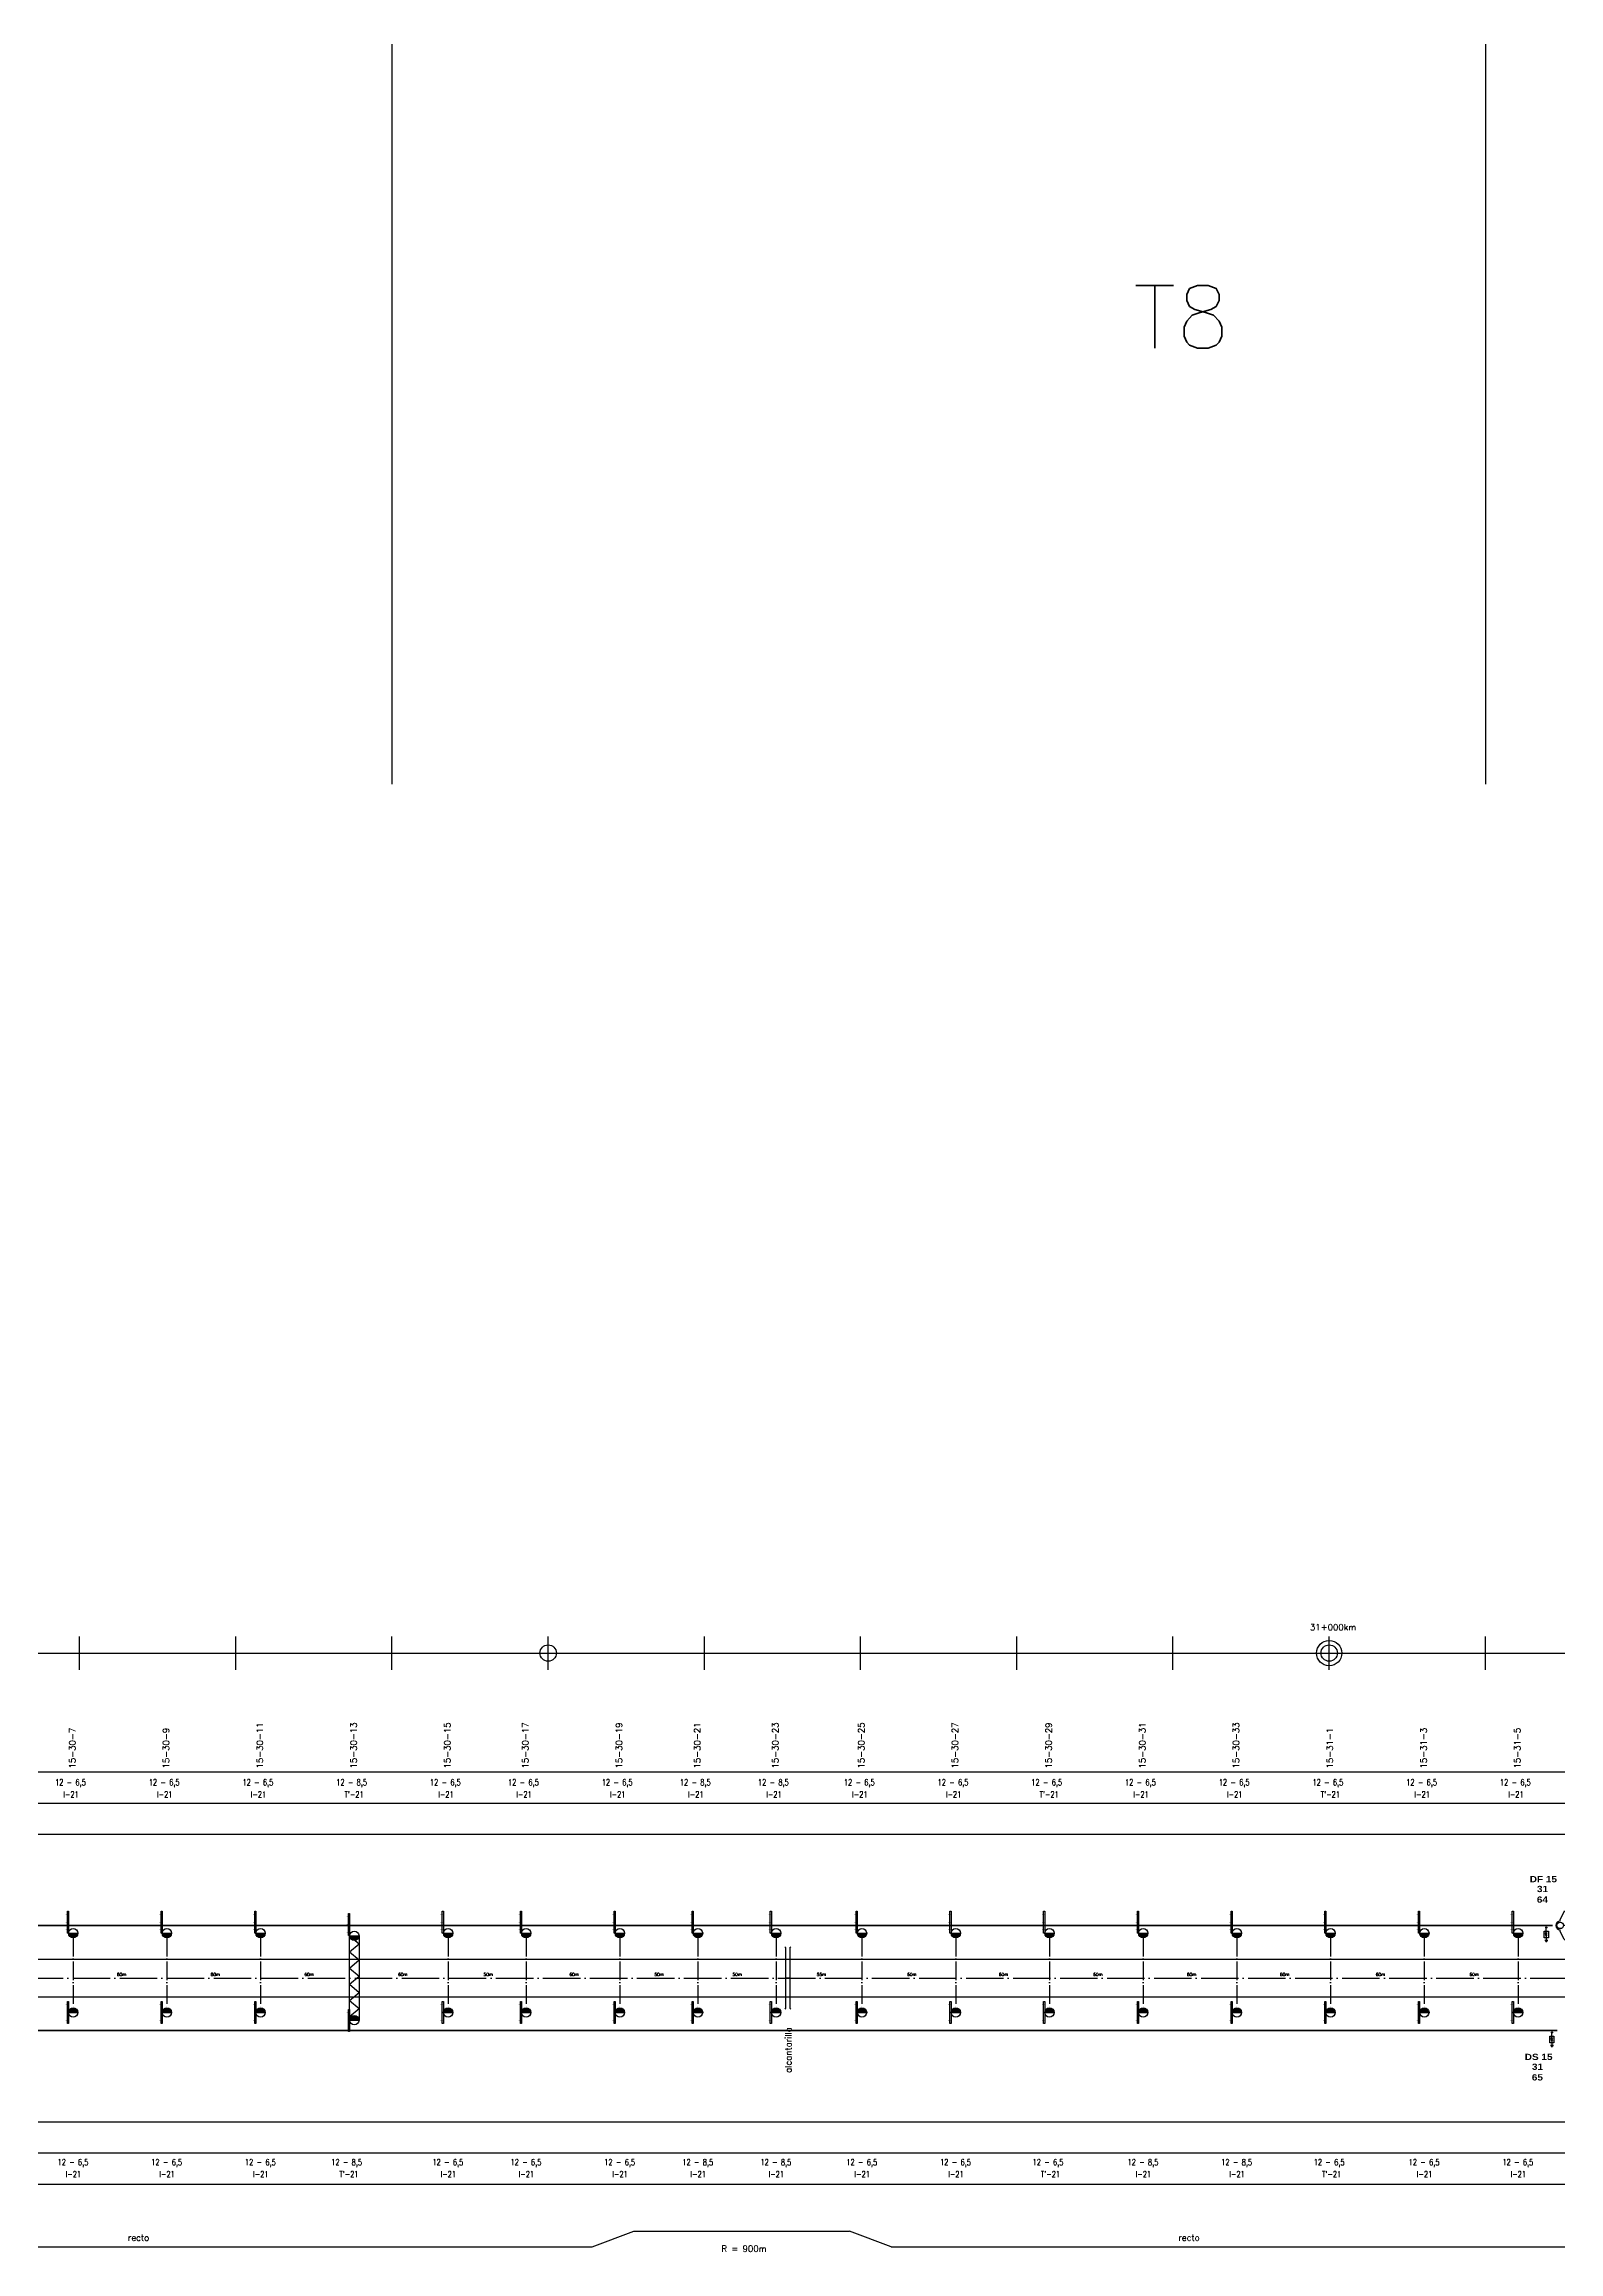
# Model space of a CAD drawing. Header units: millimetres. Extents: x 63 to 27368, y 135 to 1565.
# Drawn here: x 4746 to 5715, y 152 to 1565 of the extents above; entities that cross this region are included whole.
import ezdxf

# ---------------------------------------------------------------- set-up
doc = ezdxf.new("R2010")
doc.units = ezdxf.units.MM
doc.linetypes.add('ACAD_ISO04W100', pattern=[30, 24, -3, 0, -3])
for name, color, linetype in [('CARTELES', 7, 'Continuous'), ('catenaria via ascendente', 7, 'Continuous'), ('Cruceta Fe', 42, 'Continuous'), ('Descargadores', 30, 'Continuous'), ('Eje de entrevías', 254, 'Continuous'), ('LDF', 5, 'Continuous'), ('LDS', 1, 'Continuous'), ('longitud vano', 7, 'Continuous'), ('Nº de poste', 6, 'Continuous'), ('progresivas', 4, 'Continuous'), ('retención LDF-LDS', 6, 'Continuous'), ('TEXTOS', 3, 'Continuous')]:
    doc.layers.add(name, color=color, linetype=linetype)
doc.styles.add('STYLE1', font='romans.shx')
doc.styles.add('TEXTO_SELLO', font='')
doc.styles.get('TEXTO_SELLO').set_extended_font_data('Arial Black', bold=True)

# ---------------------------------------------------------------- blocks, each defined once
blk = doc.blocks.new('Retención LDF')
at = {"color": 5}
blk.add_circle((0, 0), 0.128, dxfattribs=at)
at = {"layer": 'retención LDF-LDS', "color": 5}
for p, q in [((-0.5, 9), (-3, 3.8)), ((-3, 2.8), (-3, 3.8)), ((1, 0), (-1, 0)), ((-0.5, 9), (0.5, 9)), ((0.5, 9), (3, 3.8)), ((3, 2.8), (3, 3.8)), ((-3, -3.8), (-3, -2.8)), ((-0.5, -9), (-3, -3.8)), ((-0.5, -9), (0.5, -9)), ((0.5, -9), (3, -3.8)), ((3, -3.8), (3, -2.8))]:
    blk.add_line(p, q, dxfattribs=at)
for centre in [(-3.1, 0), (3.1, 0)]:
    blk.add_circle(centre, 2.1, dxfattribs=at)
for centre, start, end in [((-3, 0), 90, 270), ((3, 0), 270, 90)]:
    blk.add_arc(centre, 2.79, start, end, dxfattribs=at)
blk = doc.blocks.new('Descargador')
at = {"color": 30}
for p, q in [((0, -3.8), (0, 0)), ((0, -4), (-0.5, -3.1)), ((0, -4.8), (-0.5, -3.9)), ((0, -5.6), (-0.5, -4.7)), ((0, -4), (0.5, -3.1)), ((0, -4.8), (0.5, -3.9)), ((0, -5.6), (0.5, -4.7))]:
    blk.add_line(p, q, dxfattribs=at)
at = {"layer": 'Descargadores', "color": 30}
for p, q in [((-1, -8.1), (1, -8.1)), ((-0.7, -8.5), (0.7, -8.5)), ((-0.4, -8.9), (0.4, -8.9)), ((0, -5.6), (0, -8.1))]:
    blk.add_line(p, q, dxfattribs=at)
blk.add_lwpolyline([(-1.3, -2.3), (1.3, -2.3), (1.3, -6.6), (-1.3, -6.6)], close=True, dxfattribs=at)
blk.add_circle((0, 0), 0.381, dxfattribs=at)
blk = doc.blocks.new('Cruceta Fe 1')
at = {"layer": 'Cruceta Fe', "const_width": 0.1}
for points in [[(-0.92, 2.45), (0, 2.45)], [(-0.92, -2.45), (0, -2.45)]]:
    blk.add_lwpolyline(points, dxfattribs=at)
at = {"layer": 'Cruceta Fe'}
blk.add_lwpolyline([(-0.35, 3.52), (0, 3.52), (0, -3.52), (-0.35, -3.52)], close=True, dxfattribs=at)
blk = doc.blocks.new('Cruceta Fe')
at = {"layer": 'Cruceta Fe', "const_width": 0.1}
for points in [[(-0.92, 2.45), (0, 2.45)], [(-0.92, 0), (0, 0)], [(-0.92, -2.45), (0, -2.45)]]:
    blk.add_lwpolyline(points, dxfattribs=at)
at = {"layer": 'Cruceta Fe'}
blk.add_lwpolyline([(-0.35, 3.52), (0, 3.52), (0, -3.52), (-0.35, -3.52)], close=True, dxfattribs=at)

msp = doc.modelspace()

# ---------------------------------------------------------------- hatches: boundary and pattern name
for points in [[(4767.1, 355.7), (4761.1, 355.7, 1)], [(4827.1, 355.7), (4821.1, 355.7, 1)], [(4887.1, 355.7), (4881.1, 355.7, 1)], [(4947.1, 354.1), (4941.1, 354.1, 1)], [(5007.1, 355.7), (5001.1, 355.7, 1)], [(5057.1, 355.7), (5051.1, 355.7, 1)], [(5117.1, 355.7), (5111.1, 355.7, 1)], [(5167.1, 355.7), (5161.1, 355.7, 1)], [(5217.1, 355.7), (5211.1, 355.7, 1)], [(5272.1, 355.7), (5266.1, 355.7, 1)], [(5332.1, 355.7), (5326.1, 355.7, 1)], [(5392.1, 355.7), (5386.1, 355.7, 1)], [(5452.1, 355.7), (5446.1, 355.7, 1)], [(5512.1, 355.7), (5506.1, 355.7, 1)], [(5572.1, 355.7), (5566.1, 355.7, 1)], [(5632.1, 355.7), (5626.1, 355.7, 1)], [(5692.1, 355.7), (5686.1, 355.7, 1)], [(4767.1, 305), (4761.1, 305, -1)], [(4827.1, 305), (4821.1, 305, -1)], [(4887.1, 305), (4881.1, 305, -1)], [(4947.1, 300), (4941.1, 300, -1)], [(5007.1, 305), (5001.1, 305, -1)], [(5057.1, 305), (5051.1, 305, -1)], [(5117.1, 305), (5111.1, 305, -1)], [(5167.1, 305), (5161.1, 305, -1)], [(5217.1, 305), (5211.1, 305, -1)], [(5272.1, 305), (5266.1, 305, -1)], [(5332.1, 305), (5326.1, 305, -1)], [(5392.1, 305), (5386.1, 305, -1)], [(5452.1, 305), (5446.1, 305, -1)], [(5512.1, 305), (5506.1, 305, -1)], [(5572.1, 305), (5566.1, 305, -1)], [(5632.1, 305), (5626.1, 305, -1)], [(5692.1, 305), (5686.1, 305, -1)]]:
    msp.add_hatch(color=256).paths.add_polyline_path(points)

# ---------------------------------------------------------------- linework, layer by layer
for p, q in [((4968.2, 1565.1), (4968.2, 1091.2)), ((5668.2, 1565.1), (5668.2, 1091.2)), ((4768.2, 524.4), (4768.2, 545.6)), ((4868.2, 524.4), (4868.2, 545.6)), ((4968.2, 524.4), (4968.2, 545.6)), ((5068.2, 524.4), (5068.2, 545.6)), ((5168.2, 524.4), (5168.2, 545.6)), ((5268.2, 524.4), (5268.2, 545.6)), ((5368.2, 524.4), (5368.2, 545.6)), ((5468.2, 524.4), (5468.2, 545.6)), ((5568.2, 524.4), (5568.2, 545.6)), ((5668.2, 524.4), (5668.2, 545.6)), ((68.2, 535), (27368.2, 535)), ((68.2, 459), (27368.2, 459)), ((68.2, 439), (27368.2, 439)), ((68.2, 419), (27368.2, 419)), ((4761.1, 355.7), (4767.1, 355.7)), ((4821.1, 355.7), (4827.1, 355.7)), ((4881.1, 355.7), (4887.1, 355.7)), ((4941.1, 354.1), (4947.1, 354.1)), ((4941.1, 300), (4941.1, 354.1)), ((4941.1, 354.1), (4947.1, 348.9)), ((4947.1, 354.1), (4947.1, 300)), ((5001.1, 355.7), (5007.1, 355.7)), ((5051.1, 355.7), (5057.1, 355.7)), ((5111.1, 355.7), (5117.1, 355.7)), ((5161.1, 355.7), (5167.1, 355.7)), ((5211.1, 355.7), (5217.1, 355.7)), ((5266.1, 355.7), (5272.1, 355.7)), ((5326.1, 355.7), (5332.1, 355.7)), ((5386.1, 355.7), (5392.1, 355.7)), ((5446.1, 355.7), (5452.1, 355.7)), ((5506.1, 355.7), (5512.1, 355.7)), ((5566.1, 355.7), (5572.1, 355.7)), ((5626.1, 355.7), (5632.1, 355.7)), ((5686.1, 355.7), (5692.1, 355.7)), ((4941.1, 343.8), (4947.1, 348.9)), ((4941.1, 343.8), (4947.1, 338.6)), ((5220.2, 346.5), (5219.7, 347)), ((5223, 346.5), (5223.5, 347)), ((4941.1, 333.4), (4947.1, 338.6)), ((4941.1, 333.4), (4947.1, 328.2)), ((4941.1, 323), (4947.1, 328.2)), ((5223, 327), (5220.2, 327)), ((4941.1, 323), (4947.1, 317.8)), ((4941.1, 312.7), (4947.1, 317.8)), ((4941.1, 312.7), (4947.1, 307.5)), ((4761.1, 305), (4767.1, 305)), ((4821.1, 305), (4827.1, 305)), ((4881.1, 305), (4887.1, 305)), ((4941.1, 302.3), (4947.1, 307.5)), ((4941.1, 302.3), (4941.7, 301.8)), ((4941.1, 300), (4947.1, 300)), ((5001.1, 305), (5007.1, 305)), ((5051.1, 305), (5057.1, 305)), ((5111.1, 305), (5117.1, 305)), ((5161.1, 305), (5167.1, 305)), ((5211.1, 305), (5217.1, 305)), ((5220.2, 307.6), (5219.7, 307.1)), ((5223, 307.6), (5223.5, 307.1)), ((5266.1, 305), (5272.1, 305)), ((5326.1, 305), (5332.1, 305)), ((5386.1, 305), (5392.1, 305)), ((5446.1, 305), (5452.1, 305)), ((5506.1, 305), (5512.1, 305)), ((5566.1, 305), (5572.1, 305)), ((5626.1, 305), (5632.1, 305)), ((5686.1, 305), (5692.1, 305)), ((68.2, 235), (27368.2, 235)), ((68.2, 215), (27368.2, 215)), ((68.2, 195), (27368.2, 195)), ((5096.4, 155), (5123, 165)), ((5123, 165), (5261.2, 165)), ((5287.8, 155), (5261.2, 165)), ((2079.2, 155), (5096.4, 155)), ((5287.8, 155), (11611.7, 155))]:
    msp.add_line(p, q)
at = {"linetype": 'ACAD_ISO04W100', "ltscale": 0.5}
for p, q in [((4764.1, 352.7), (4764.1, 308)), ((4824.1, 352.7), (4824.1, 308)), ((4884.1, 352.7), (4884.1, 308)), ((5004.1, 352.7), (5004.1, 308)), ((5054.1, 352.7), (5054.1, 308)), ((5114.1, 352.7), (5114.1, 308)), ((5164.1, 352.7), (5164.1, 308)), ((5214.1, 352.7), (5214.1, 308)), ((5269.1, 352.7), (5269.1, 308)), ((5329.1, 352.7), (5329.1, 308)), ((5389.1, 352.7), (5389.1, 308)), ((5449.1, 352.7), (5449.1, 308)), ((5509.1, 352.7), (5509.1, 308)), ((5569.1, 352.7), (5569.1, 308)), ((5629.1, 352.7), (5629.1, 308)), ((5689.1, 352.7), (5689.1, 308))]:
    msp.add_line(p, q, dxfattribs=at)
at = {"ltscale": 0.5}
for p, q in [((5220.2, 346.5), (5220.2, 307.6)), ((5223, 346.5), (5223, 307.6))]:
    msp.add_line(p, q, dxfattribs=at)
for centre, radius in [((5068.2, 535), 5.24), ((5568.2, 535), 8.09), ((5568.2, 535), 5.24), ((4764.1, 355.7), 3), ((4824.1, 355.7), 3), ((4884.1, 355.7), 3), ((4944.1, 354.1), 3), ((5004.1, 355.7), 3), ((5054.1, 355.7), 3), ((5114.1, 355.7), 3), ((5164.1, 355.7), 3), ((5214.1, 355.7), 3), ((5269.1, 355.7), 3), ((5329.1, 355.7), 3), ((5389.1, 355.7), 3), ((5449.1, 355.7), 3), ((5509.1, 355.7), 3), ((5569.1, 355.7), 3), ((5629.1, 355.7), 3), ((5689.1, 355.7), 3), ((4764.1, 305), 3), ((4824.1, 305), 3), ((4884.1, 305), 3), ((4944.1, 300), 3), ((5004.1, 305), 3), ((5054.1, 305), 3), ((5114.1, 305), 3), ((5164.1, 305), 3), ((5214.1, 305), 3), ((5269.1, 305), 3), ((5329.1, 305), 3), ((5389.1, 305), 3), ((5449.1, 305), 3), ((5509.1, 305), 3), ((5569.1, 305), 3), ((5629.1, 305), 3), ((5689.1, 305), 3)]:
    msp.add_circle(centre, radius)
at = {"layer": 'catenaria via ascendente'}
for p, q in [((68.2, 339), (27368.2, 339)), ((68.2, 315), (26873.7, 315))]:
    msp.add_line(p, q, dxfattribs=at)
at = {"layer": 'Eje de entrevías', "linetype": 'ACAD_ISO04W100'}
msp.add_line((68.2, 327), (27368.2, 327), dxfattribs=at)
at = {"layer": 'LDF', "lineweight": 50}
msp.add_line((4206.7, 360.7), (5711.1, 360.7), dxfattribs=at)
at = {"layer": 'LDS', "lineweight": 50}
msp.add_line((4203.7, 293.4), (5714.1, 293.4), dxfattribs=at)

# ---------------------------------------------------------------- block references
msp.add_blockref('Retención LDF', (5719.1, 360.7))
at = {"layer": 'Cruceta Fe', "xscale": 2, "yscale": 2, "zscale": 2}
for name, p in [('Cruceta Fe', (4761.1, 362.7)), ('Cruceta Fe', (4821.1, 362.7)), ('Cruceta Fe', (4881.1, 362.7)), ('Cruceta Fe', (4941.1, 361.2)), ('Cruceta Fe', (5001.1, 362.7)), ('Cruceta Fe', (5051.1, 362.7)), ('Cruceta Fe', (5111.1, 362.7)), ('Cruceta Fe', (5161.1, 362.7)), ('Cruceta Fe', (5211.1, 362.7)), ('Cruceta Fe', (5266.1, 362.7)), ('Cruceta Fe', (5326.1, 362.7)), ('Cruceta Fe', (5386.1, 362.7)), ('Cruceta Fe', (5446.1, 362.7)), ('Cruceta Fe', (5506.1, 362.7)), ('Cruceta Fe', (5566.1, 362.7)), ('Cruceta Fe', (5626.1, 362.7)), ('Cruceta Fe', (5686.1, 362.7)), ('Cruceta Fe 1', (4761.1, 304.9)), ('Cruceta Fe 1', (4821.1, 304.9)), ('Cruceta Fe 1', (4881.1, 304.9)), ('Cruceta Fe 1', (5001.1, 304.9)), ('Cruceta Fe 1', (5051.1, 304.9)), ('Cruceta Fe 1', (5111.1, 304.9)), ('Cruceta Fe 1', (5161.1, 304.9)), ('Cruceta Fe 1', (5211.1, 304.9)), ('Cruceta Fe 1', (5266.1, 304.9)), ('Cruceta Fe 1', (5326.1, 304.9)), ('Cruceta Fe 1', (5386.1, 304.9)), ('Cruceta Fe 1', (5446.1, 304.9)), ('Cruceta Fe 1', (5506.1, 304.9)), ('Cruceta Fe 1', (5566.1, 304.9)), ('Cruceta Fe 1', (5626.1, 304.9)), ('Cruceta Fe 1', (5686.1, 304.9)), ('Cruceta Fe 1', (4941.1, 299.9))]:
    msp.add_blockref(name, p, dxfattribs=at)
at = {"layer": 'Descargadores', "color": 30}
for p in [(5707.2, 359.3), (5710.8, 292.1)]:
    msp.add_blockref('Descargador', p, dxfattribs=at)

# ---------------------------------------------------------------- texts
at = {"color": 3, "linetype": 'Continuous', "style": 'STYLE1'}
msp.add_text('T8', height=40, dxfattribs=at).set_placement((5442.8, 1370.5))
at = {"layer": 'CARTELES', "linetype": 'Continuous', "style": 'TEXTO_SELLO'}
for s, p in [('DF 15', (5696.6, 388.3)), ('31', (5701.2, 382)), ('64', (5701.1, 375.2)), ('DS 15', (5693.4, 274.5)), ('31', (5698, 268.2)), ('65', (5697.9, 261.4))]:
    msp.add_text(s, height=4, dxfattribs=at).set_placement(p)
at = {"layer": 'longitud vano', "linetype": 'Continuous', "style": 'STYLE1'}
for s, p in [('60m', (4792.1, 328.3)), ('60m', (4852.1, 328.3)), ('60m', (4912.1, 328.3)), ('60m', (4972.1, 328.3)), ('50m', (5026.8, 328.3)), ('60m', (5081.8, 328.3)), ('50m', (5136.2, 328.3)), ('50m', (5186.2, 328.3)), ('55m', (5240.1, 328.3)), ('60m', (5298, 328.3)), ('60m', (5356.7, 328.3)), ('60m', (5417.1, 328.3)), ('60m', (5477.1, 328.3)), ('60m', (5536.7, 328.3)), ('60m', (5598, 328.3)), ('60m', (5658, 328.3))]:
    msp.add_text(s, height=2, dxfattribs=at).set_placement(p)
at = {"layer": 'Nº de poste', "linetype": 'Continuous', "style": 'STYLE1'}
for s, p in [('15-30-7', (4765.6, 461.1)), ('15-30-9', (4825.6, 461.1)), ('15-30-11', (4885.6, 461.1)), ('15-30-13', (4945.6, 461.1)), ('15-30-15', (5005.6, 461.1)), ('15-30-17', (5055.6, 461.1)), ('15-30-19', (5115.6, 461.1)), ('15-30-21', (5165.6, 461.1)), ('15-30-23', (5215.6, 461.1)), ('15-30-25', (5270.6, 461.1)), ('15-30-27', (5330.6, 461.1)), ('15-30-29', (5390.6, 461.1)), ('15-30-31', (5450.6, 461.1)), ('15-30-33', (5510.6, 461.1)), ('15-31-1', (5570.6, 461.1)), ('15-31-3', (5630.6, 461.1)), ('15-31-5', (5690.6, 461.1))]:
    msp.add_text(s, height=4, rotation=90, dxfattribs=at).set_placement(p)
at = {"layer": 'progresivas', "linetype": 'Continuous', "style": 'STYLE1'}
msp.add_text('31+000km', height=4, dxfattribs=at).set_placement((5555.9, 549.6))
at = {"layer": 'TEXTOS', "linetype": 'Continuous', "style": 'STYLE1', "width": 0.7}
for s, p in [('12 - 6,5', (4752.5, 450.3)), ('12 - 6,5', (4812.5, 450.3)), ('12 - 6,5', (4872.5, 450.3)), ('12 - 8,5', (4932.5, 450.3)), ('12 - 6,5', (4992.5, 450.3)), ('12 - 6,5', (5042.5, 450.3)), ('12 - 6,5', (5102.5, 450.3)), ('12 - 8,5', (5152.5, 450.3)), ('12 - 8,5', (5202.5, 450.3)), ('12 - 6,5', (5257.5, 450.3)), ('12 - 6,5', (5317.5, 450.3)), ('12 - 6,5', (5377.5, 450.3)), ('12 - 6,5', (5437.5, 450.3)), ('12 - 6,5', (5497.5, 450.3)), ('12 - 6,5', (5557.5, 450.3)), ('12 - 6,5', (5617.5, 450.3)), ('12 - 6,5', (5677.5, 450.3)), ('I-21', (4757.8, 442.5)), ('I-21', (4817.8, 442.5)), ('I-21', (4877.8, 442.5)), ("T'-21", (4937.8, 442.5)), ('I-21', (4997.8, 442.5)), ('I-21', (5047.8, 442.5)), ('I-21', (5107.8, 442.5)), ('I-21', (5157.8, 442.5)), ('I-21', (5207.8, 442.5)), ('I-21', (5262.8, 442.5)), ('I-21', (5322.8, 442.5)), ("T'-21", (5382.8, 442.5)), ('I-21', (5442.8, 442.5)), ('I-21', (5502.8, 442.5)), ("T'-21", (5562.8, 442.5)), ('I-21', (5622.8, 442.5)), ('I-21', (5682.8, 442.5)), ('12 - 6,5', (4754.1, 207.1)), ('I-21', (4759.3, 199.4)), ('12 - 6,5', (4814.1, 207.1)), ('I-21', (4819.3, 199.4)), ('12 - 6,5', (4874.1, 207.1)), ('I-21', (4879.3, 199.4)), ('12 - 8,5', (4929.3, 207.1)), ("T'-21", (4934.5, 199.4)), ('12 - 6,5', (4994.1, 207.1)), ('I-21', (4999.3, 199.4)), ('12 - 6,5', (5044.1, 207.1)), ('I-21', (5049.3, 199.4)), ('12 - 6,5', (5104.1, 207.1)), ('I-21', (5109.3, 199.4)), ('12 - 8,5', (5154.1, 207.1)), ('I-21', (5159.3, 199.4)), ('12 - 8,5', (5204.1, 207.1)), ('I-21', (5209.3, 199.4)), ('12 - 6,5', (5259.1, 207.1)), ('I-21', (5264.3, 199.4)), ('12 - 6,5', (5319.1, 207.1)), ('I-21', (5324.3, 199.4)), ('12 - 6,5', (5378.3, 207.1)), ("T'-21", (5383.6, 199.4)), ('12 - 8,5', (5439.1, 207.1)), ('I-21', (5444.3, 199.4)), ('12 - 8,5', (5499.1, 207.1)), ('I-21', (5504.3, 199.4)), ('12 - 6,5', (5558.3, 207.1)), ("T'-21", (5563.6, 199.4)), ('12 - 6,5', (5619.1, 207.1)), ('I-21', (5624.3, 199.4)), ('12 - 6,5', (5679.1, 207.1)), ('I-21', (5684.3, 199.4))]:
    msp.add_text(s, height=4, dxfattribs=at).set_placement(p)
at = {"layer": 'TEXTOS', "linetype": 'Continuous', "style": 'STYLE1'}
msp.add_text('alcantarilla', height=4, rotation=90, dxfattribs=at).set_placement((5223.9, 266.3))
for s, p in [('recto', (4799.1, 158.8)), ('R = 900m', (5179.1, 151.7)), ('recto', (5471.6, 158.8))]:
    msp.add_text(s, height=4, dxfattribs=at).set_placement(p)

doc.saveas('drawing.dxf')
